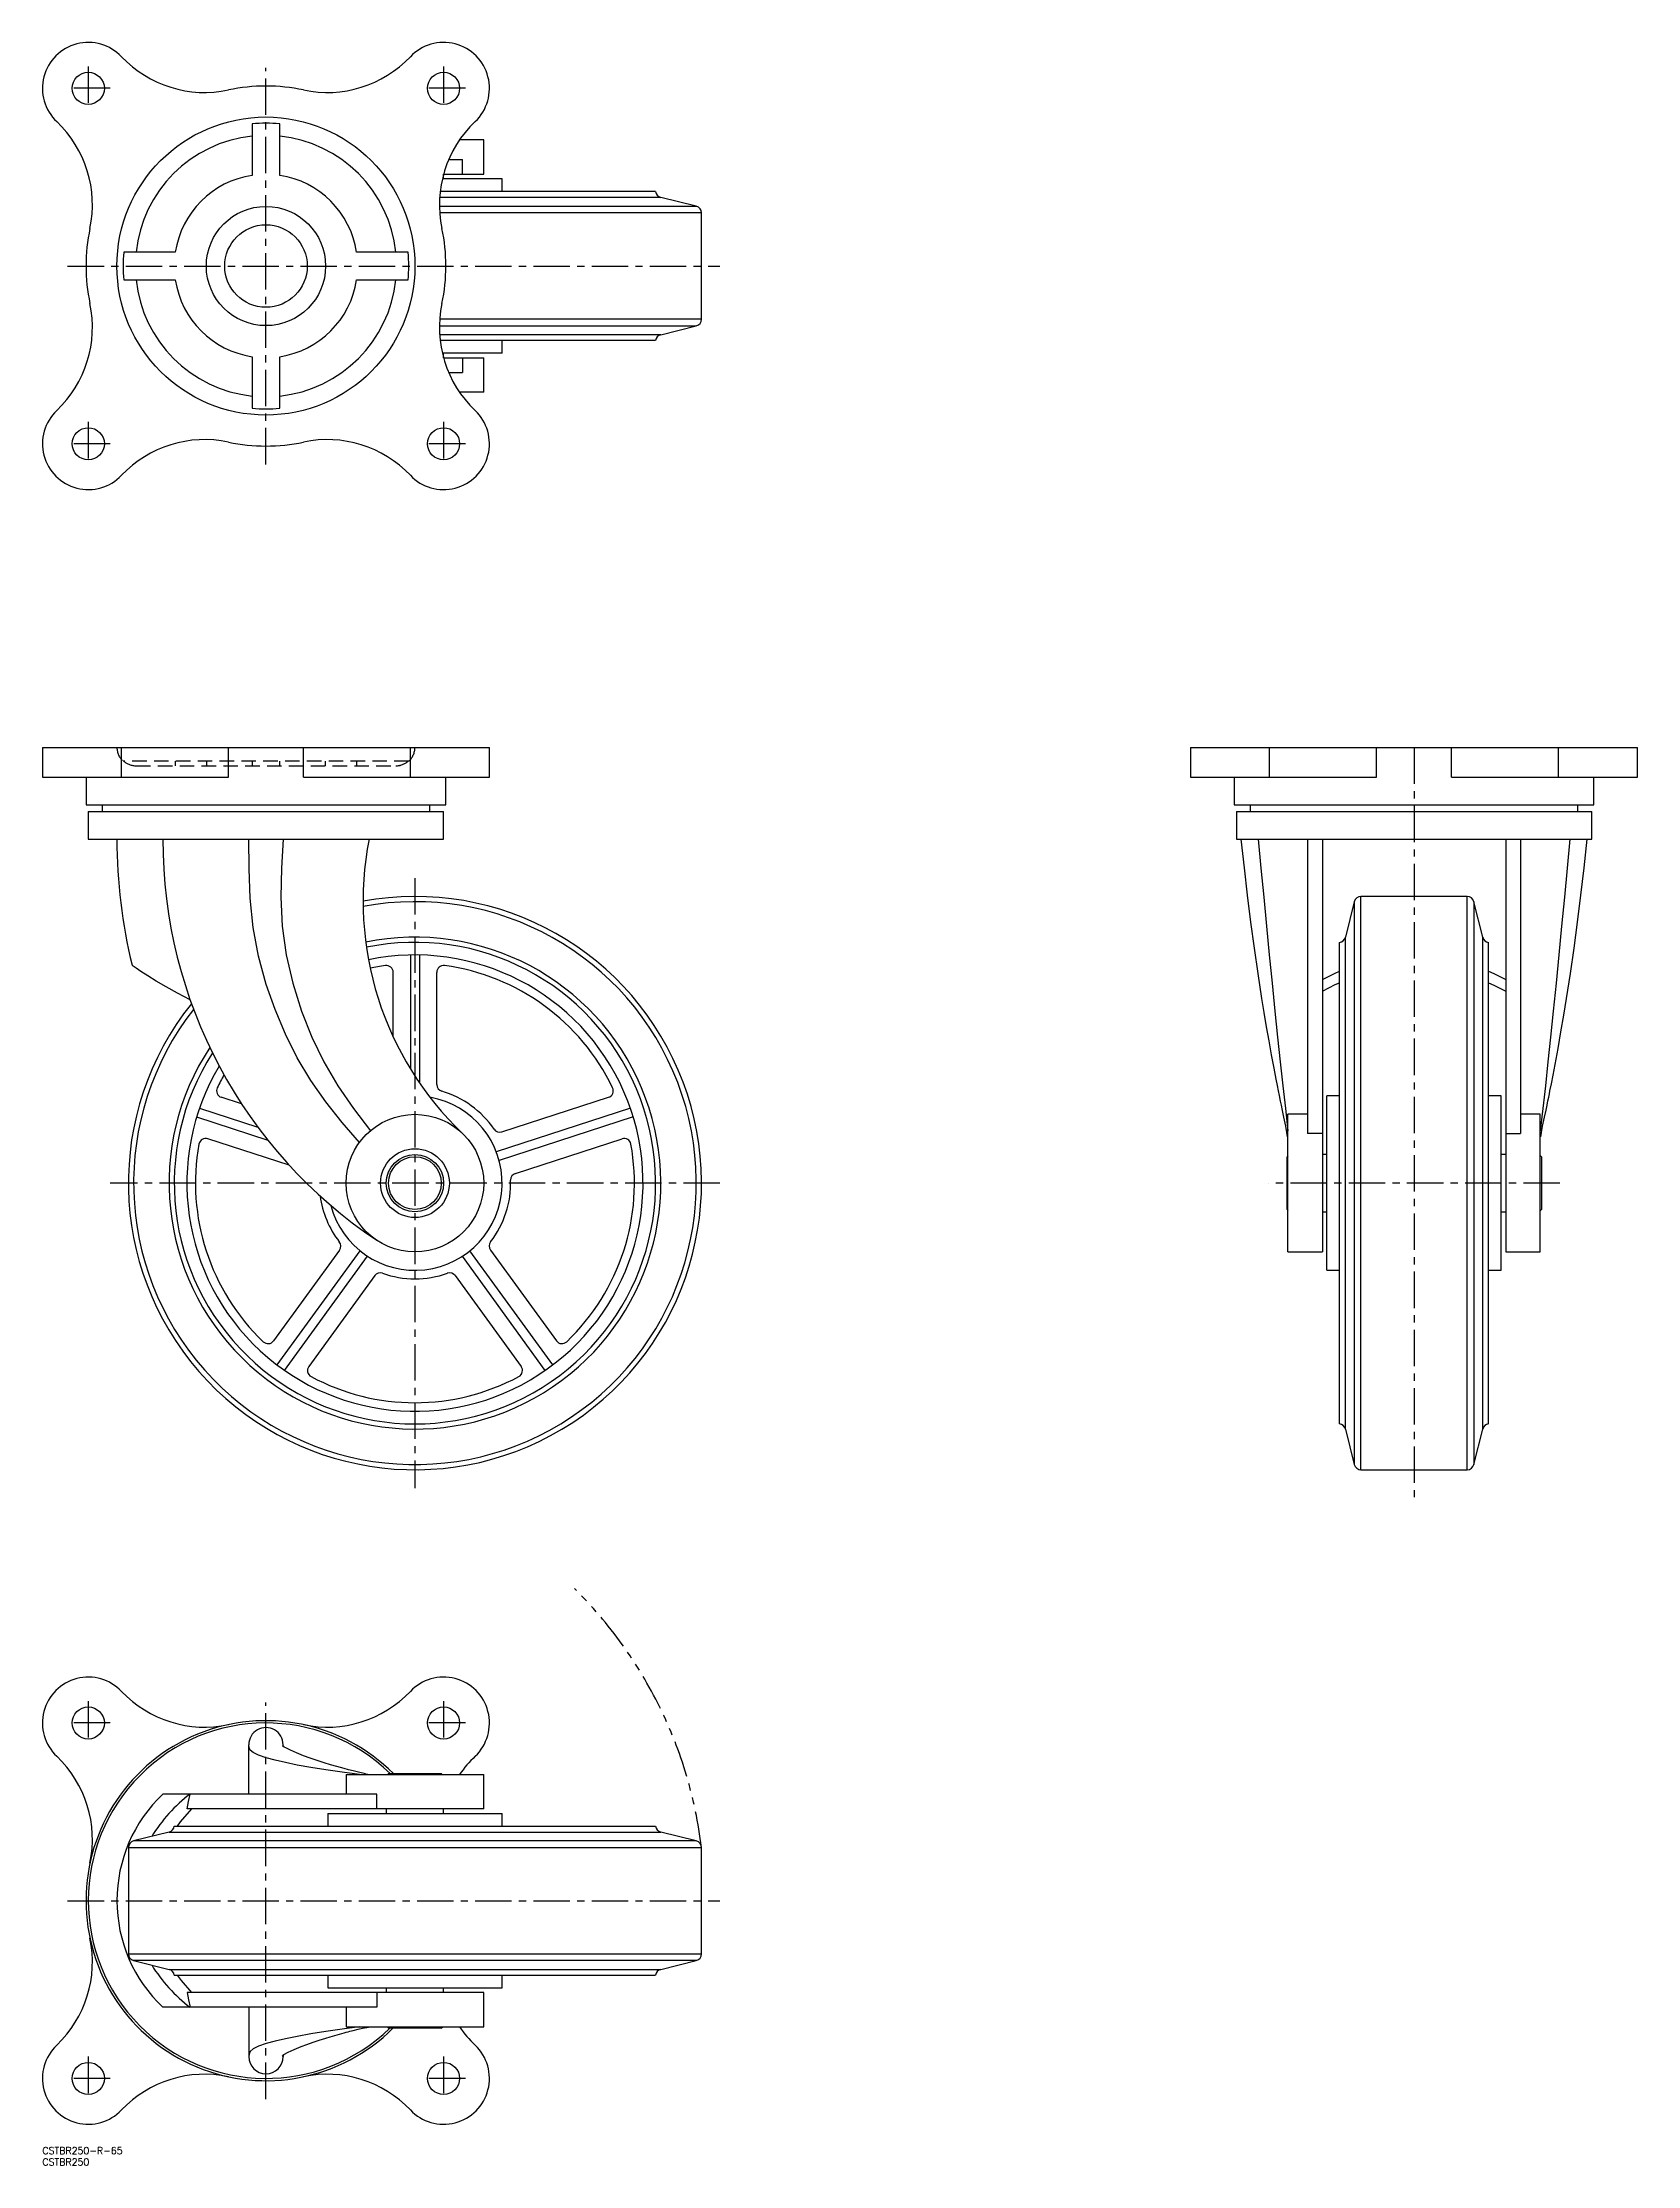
# Model space of a CAD drawing. Extents: x 0 to 696, y -8 to 918.
import ezdxf

# ---------------------------------------------------------------- set-up
doc = ezdxf.new("R2010")
doc.units = 0
doc.header["$LTSCALE"] = 0.5
for name, pattern in [('CENTER', [50.8, 31.75, -6.35, 6.35, -6.35]), ('DASHED', [19.05, 12.7, -6.35]), ('PHANTOM', [63.5, 31.75, -6.35, 6.35, -6.35, 6.35, -6.35])]:
    doc.linetypes.add(name, pattern=pattern)
for name, color, linetype in [('MSM_CENTER', 1, 'CENTER'), ('MSM_CONTINUOUS', 7, 'CONTINUOUS'), ('MSM_DASHED', 4, 'DASHED'), ('MSM_IMAGINARY', 6, 'PHANTOM'), ('MSM_PART_NUMBER', 7, 'CONTINUOUS')]:
    doc.layers.add(name, color=color, linetype=linetype)
doc.styles.get("Standard").update_dxf_attribs({"font": 'txt.shx', "height": 3, "bigfont": 'bigfont.shx'})

# ---------------------------------------------------------------- blocks, each defined once
blk = doc.blocks.new('*U2')
at = {"layer": 'MSM_PART_NUMBER'}
blk.add_text('CSTBR250-R-65', height=3, dxfattribs=at).set_placement((0, -3))
blk = doc.blocks.new('*U3')
at = {"layer": 'MSM_PART_NUMBER'}
blk.add_text('CSTBR250', height=3, dxfattribs=at).set_placement((0, -8))

msp = doc.modelspace()

# ---------------------------------------------------------------- linework, layer by layer
at = {"layer": 'MSM_CENTER'}
for p, q in [((20, 907.37), (20, 888.37)), ((175, 907.37), (175, 888.37)), ((97.5, 733.87), (97.5, 906.87)), ((29.5, 897.87), (10.5, 897.87)), ((184.5, 897.87), (165.5, 897.87)), ((11, 820.37), (295.5, 820.37)), ((20, 752.37), (20, 733.37)), ((175, 752.37), (175, 733.37)), ((29.5, 742.87), (10.5, 742.87)), ((184.5, 742.87), (165.5, 742.87)), ((598.34, 610.43), (598.34, 283.02)), ((162.5, 553.43), (162.5, 287.43)), ((295.5, 420.43), (29.5, 420.43)), ((661.94, 420.43), (534.94, 420.43)), ((20, 194.5), (20, 175.5)), ((175, 194.5), (175, 175.5)), ((97.5, 21), (97.5, 194)), ((29.5, 185), (10.5, 185)), ((184.5, 185), (165.5, 185)), ((11, 107.5), (295.5, 107.5)), ((20, 39.5), (20, 20.5)), ((175, 39.5), (175, 20.5)), ((29.5, 30), (10.5, 30)), ((184.5, 30), (165.5, 30))]:
    msp.add_line(p, q, dxfattribs=at)
at = {"layer": 'MSM_CONTINUOUS'}
for p, q in [((91.5, 882.37), (91.5, 859.92)), ((103.5, 859.92), (103.5, 882.37)), ((192.5, 875.37), (181.95, 875.37)), ((192.5, 860.37), (192.5, 875.37)), ((177.26, 866.87), (183.21, 866.87)), ((183.21, 860.37), (183.21, 866.87)), ((267.5, 852.87), (173.52, 852.87)), ((200.5, 858.37), (174.48, 858.37)), ((174.98, 860.37), (192.5, 860.37)), ((175, 858.37), (175, 860.37)), ((200.5, 852.87), (200.5, 858.37)), ((173.19, 846.44), (285.23, 846.44)), ((269.75, 850.31), (173.29, 850.31)), ((287.5, 843.53), (173.32, 843.53)), ((285.23, 846.44), (269.75, 850.31)), ((287.5, 797.21), (287.5, 843.53)), ((57.95, 826.37), (35.5, 826.37)), ((159.5, 826.37), (137.05, 826.37)), ((35.5, 814.37), (57.95, 814.37)), ((137.05, 814.37), (159.5, 814.37)), ((287.5, 797.21), (173.32, 797.21)), ((173.19, 794.3), (285.23, 794.3)), ((269.75, 790.43), (173.29, 790.43)), ((267.5, 787.87), (173.52, 787.87)), ((200.5, 782.37), (200.5, 787.87)), ((269.75, 790.43), (285.23, 794.3)), ((91.5, 780.82), (91.5, 758.37)), ((103.5, 758.37), (103.5, 780.82)), ((200.5, 782.37), (174.48, 782.37)), ((174.98, 780.37), (192.5, 780.37)), ((175, 780.37), (175, 782.37)), ((183.21, 780.37), (183.21, 773.87)), ((192.5, 765.37), (192.5, 780.37)), ((177.26, 773.87), (183.21, 773.87)), ((192.5, 765.37), (181.95, 765.37)), ((0, 610.43), (0, 597.43)), ((0, 610.43), (195, 610.43)), ((34.51, 597.43), (34.51, 610.43)), ((81.17, 597.43), (81.17, 610.43)), ((113.83, 597.43), (113.83, 610.43)), ((160.49, 597.43), (160.49, 610.43)), ((195, 597.43), (195, 610.43)), ((500.84, 610.43), (500.84, 597.43)), ((500.84, 610.43), (695.84, 610.43)), ((535.35, 597.43), (535.35, 610.43)), ((582.01, 597.43), (582.01, 610.43)), ((614.67, 597.43), (614.67, 610.43)), ((661.33, 597.43), (661.33, 610.43)), ((695.84, 597.43), (695.84, 610.43)), ((0, 597.43), (81.17, 597.43)), ((19, 597.43), (19, 585.43)), ((113.83, 597.43), (195, 597.43)), ((176, 585.43), (176, 597.43)), ((500.84, 597.43), (582.01, 597.43)), ((519.84, 597.43), (519.84, 585.43)), ((614.67, 597.43), (695.84, 597.43)), ((676.84, 585.43), (676.84, 597.43)), ((19, 585.43), (176, 585.43)), ((26, 585.43), (26, 582.43)), ((169, 582.43), (169, 585.43)), ((519.84, 585.43), (676.84, 585.43)), ((526.84, 585.43), (526.84, 582.43)), ((669.84, 582.43), (669.84, 585.43)), ((20, 582.43), (20, 570.43)), ((20, 582.43), (175, 582.43)), ((175, 570.43), (175, 582.43)), ((520.84, 582.43), (520.84, 570.43)), ((520.84, 582.43), (675.84, 582.43)), ((675.84, 570.43), (675.84, 582.43)), ((20, 570.43), (175, 570.43)), ((90.12, 557.52), (90, 570.43)), ((105, 570.43), (104.31, 557.79)), ((520.84, 570.43), (675.84, 570.43)), ((522.84, 570.43), (524.2, 557.97)), ((530.34, 570.43), (531.56, 557.79)), ((551.84, 570.43), (551.84, 442.13)), ((558.34, 570.43), (558.34, 390.43)), ((638.34, 570.43), (638.34, 390.43)), ((644.84, 570.43), (644.84, 442.13)), ((666.34, 570.43), (665.13, 557.79)), ((672.48, 557.97), (673.84, 570.43)), ((90.62, 544.67), (90.12, 557.52)), ((104.31, 557.79), (104.04, 545.16)), ((524.2, 557.97), (525.57, 545.94)), ((531.56, 557.79), (532.77, 545.16)), ((665.13, 557.79), (663.91, 545.16)), ((671.11, 545.94), (672.48, 557.97)), ((91.87, 531.94), (90.62, 544.67)), ((104.04, 545.16), (104.62, 532.56)), ((525.57, 545.94), (527, 534.28)), ((532.77, 545.16), (533.98, 532.56)), ((572.27, 543.16), (568.4, 527.68)), ((572.27, 543.16), (572.27, 297.7)), ((621.5, 545.43), (575.18, 545.43)), ((575.18, 295.43), (575.18, 545.43)), ((621.5, 295.43), (621.5, 545.43)), ((628.28, 527.68), (624.41, 543.16)), ((624.41, 543.16), (624.41, 297.7)), ((663.91, 545.16), (662.7, 532.56)), ((669.68, 534.28), (671.11, 545.94)), ((94.19, 519.38), (91.87, 531.94)), ((104.62, 532.56), (106.37, 520.02)), ((527, 534.28), (528.53, 522.88)), ((533.98, 532.56), (535.2, 520.02)), ((662.7, 532.56), (661.48, 520.02)), ((668.15, 522.88), (669.68, 534.28)), ((97.57, 507.05), (94.19, 519.38)), ((106.37, 520.02), (109.24, 507.6)), ((160.5, 519.91), (160.5, 470.26)), ((164.5, 519.91), (164.5, 464.1)), ((528.53, 522.88), (530.16, 511.8)), ((535.2, 520.02), (536.41, 507.6)), ((565.84, 315.43), (565.84, 525.43)), ((568.4, 313.18), (568.4, 527.68)), ((628.28, 313.18), (628.28, 527.68)), ((630.84, 315.43), (630.84, 525.43)), ((661.48, 520.02), (660.27, 507.6)), ((666.52, 511.8), (668.15, 522.88)), ((39.56, 515.08), (39.09, 515.43)), ((39.09, 515.43), (39.1, 515.42)), ((40.87, 514.14), (39.56, 515.08)), ((42.99, 512.69), (40.87, 514.14)), ((45.91, 510.77), (42.99, 512.69)), ((49.57, 508.5), (45.91, 510.77)), ((153, 484.21), (153, 512.33)), ((172, 463.4), (172, 512.33)), ((530.16, 511.8), (531.86, 500.91)), ((558.34, 509.19), (563.96, 512.01)), ((563.96, 512.01), (565.84, 512.82)), ((630.84, 512.83), (633.21, 511.78)), ((633.21, 511.78), (638.34, 509.19)), ((664.82, 500.91), (666.52, 511.8)), ((53.9, 505.96), (49.57, 508.5)), ((58.86, 503.24), (53.9, 505.96)), ((64.39, 500.43), (58.86, 503.24)), ((101.45, 496.09), (97.57, 507.05)), ((109.24, 507.6), (113.06, 495.39)), ((531.86, 500.91), (532.87, 494.77)), ((536.41, 507.6), (537.63, 495.39)), ((558.34, 504.19), (563.96, 507.01)), ((563.96, 507.01), (565.84, 507.82)), ((630.84, 507.83), (633.21, 506.78)), ((633.21, 506.78), (638.34, 504.19)), ((660.27, 507.6), (659.06, 495.39)), ((663.63, 493.67), (664.82, 500.91)), ((105.99, 485.4), (101.45, 496.09)), ((113.06, 495.39), (117.46, 484.15)), ((532.87, 494.77), (533.9, 488.61)), ((537.63, 495.39), (538.77, 484.15)), ((659.06, 495.39), (657.91, 484.15)), ((662.41, 486.42), (663.63, 493.67)), ((111.16, 475.06), (105.99, 485.4)), ((117.46, 484.15), (122.68, 473.28)), ((533.9, 488.61), (534.96, 482.46)), ((534.96, 482.46), (536.05, 476.34)), ((538.77, 484.15), (539.91, 473.28)), ((657.91, 484.15), (656.77, 473.28)), ((661.14, 479.18), (662.41, 486.42)), ((117.03, 465.17), (111.16, 475.06)), ((122.68, 473.28), (128.82, 462.9)), ((536.05, 476.34), (537.11, 470.56)), ((539.91, 473.28), (541.05, 462.9)), ((656.77, 473.28), (655.63, 462.9)), ((659.86, 472.12), (661.14, 479.18)), ((123.64, 455.81), (117.03, 465.17)), ((537.11, 470.56), (538.04, 465.73)), ((538.04, 465.73), (538.57, 463.04)), ((538.57, 463.04), (539.03, 460.73)), ((657.63, 460.62), (658.26, 463.76)), ((658.26, 463.76), (659, 467.58)), ((659, 467.58), (659.86, 472.12)), ((86.85, 455), (78.03, 457.86)), ((130.82, 446.87), (123.64, 455.81)), ((128.82, 462.9), (135.74, 452.97)), ((200.43, 442.74), (246.97, 457.86)), ((539.03, 460.73), (539.45, 458.65)), ((539.45, 458.65), (539.96, 456.17)), ((539.96, 456.17), (540.33, 454.37)), ((540.33, 454.37), (540.79, 452.17)), ((541.05, 462.9), (542.2, 452.97)), ((565.84, 458.43), (560.34, 458.43)), ((560.34, 382.43), (560.34, 458.43)), ((636.34, 458.43), (630.84, 458.43)), ((636.34, 382.43), (636.34, 458.43)), ((655.63, 462.9), (654.48, 452.97)), ((655.91, 452.27), (656.37, 454.46)), ((656.37, 454.46), (656.74, 456.28)), ((656.74, 456.28), (657.08, 457.9)), ((657.08, 457.9), (657.37, 459.33)), ((657.37, 459.33), (657.63, 460.62)), ((67.27, 449.27), (98.3, 439.19)), ((68.51, 453.07), (93.98, 444.8)), ((138.29, 438.15), (130.82, 446.87)), ((135.74, 452.97), (143.05, 443.27)), ((256.49, 453.07), (197.97, 434.06)), ((257.73, 449.27), (199.21, 430.25)), ((540.79, 452.17), (541.44, 449.13)), ((541.44, 449.13), (542.25, 445.28)), ((542.2, 452.97), (543.34, 443.27)), ((542.25, 445.28), (543.05, 440.6)), ((551.84, 450.43), (543.34, 450.43)), ((543.34, 390.43), (543.34, 450.43)), ((653.34, 450.43), (644.84, 450.43)), ((654.48, 452.97), (653.34, 443.27)), ((653.34, 390.43), (653.34, 450.43)), ((653.63, 440.6), (654.44, 445.33)), ((654.44, 445.33), (655.26, 449.22)), ((655.26, 449.22), (655.91, 452.27)), ((107.63, 428.27), (72.16, 439.79)), ((206.3, 424.67), (252.84, 439.79)), ((558.34, 442.13), (551.84, 442.13)), ((638.34, 442.13), (644.84, 442.13)), ((543.34, 432.33), (542.94, 431.93)), ((542.94, 408.93), (542.94, 431.93)), ((560.34, 432.93), (558.34, 432.93)), ((638.34, 432.93), (636.34, 432.93)), ((653.94, 431.93), (653.34, 432.53)), ((653.94, 431.93), (653.94, 408.93)), ((542.94, 408.93), (543.34, 408.53)), ((558.34, 407.93), (560.34, 407.93)), ((636.34, 407.93), (638.34, 407.93)), ((653.34, 408.33), (653.94, 408.93)), ((129.56, 391.25), (100.79, 351.66)), ((102.41, 341.12), (138.58, 390.9)), ((222.59, 341.12), (186.42, 390.9)), ((195.44, 391.25), (224.21, 351.66)), ((543.34, 390.43), (558.34, 390.43)), ((638.34, 390.43), (653.34, 390.43)), ((105.65, 338.77), (141.81, 388.55)), ((144.93, 380.08), (116.17, 340.49)), ((180.07, 380.08), (208.83, 340.49)), ((219.35, 338.77), (183.19, 388.55)), ((560.34, 382.43), (565.84, 382.43)), ((630.84, 382.43), (636.34, 382.43)), ((568.4, 313.18), (572.27, 297.7)), ((624.41, 297.7), (628.28, 313.18)), ((575.18, 295.43), (621.5, 295.43)), ((90, 154), (90, 175.5)), ((90.12, 174.36), (90, 175.5)), ((90.62, 173.21), (90.12, 174.36)), ((91.87, 172.07), (90.62, 173.21)), ((94.19, 170.92), (91.87, 172.07)), ((97.57, 169.78), (94.19, 170.92)), ((101.45, 168.74), (97.57, 169.78)), ((105.99, 167.7), (101.45, 168.74)), ((105, 175.5), (104.7, 174.98)), ((104.88, 174.87), (104.7, 174.98)), ((105.51, 174.51), (104.88, 174.87)), ((105, 174.8), (105, 175.5)), ((106.19, 174.14), (105.51, 174.51)), ((111.16, 166.66), (105.99, 167.7)), ((108.26, 173.12), (106.19, 174.14)), ((110.76, 172.01), (108.26, 173.12)), ((113.92, 170.73), (110.76, 172.01)), ((116.8, 169.66), (113.92, 170.73)), ((119.9, 168.59), (116.8, 169.66)), ((122.87, 167.64), (119.9, 168.59)), ((125.61, 166.81), (122.87, 167.64)), ((128.36, 166.01), (125.61, 166.81)), ((117.03, 165.62), (111.16, 166.66)), ((123.64, 164.58), (117.03, 165.62)), ((130.82, 163.54), (123.64, 164.58)), ((131.6, 165.1), (128.36, 166.01)), ((138.29, 162.5), (130.82, 163.54)), ((133.45, 164.6), (131.6, 165.1)), ((132.5, 162.5), (132.5, 154)), ((132.5, 162.5), (192.5, 162.5)), ((135.48, 164.07), (133.45, 164.6)), ((137.83, 163.48), (135.48, 164.07)), ((140.99, 162.82), (137.83, 163.48)), ((140.75, 162.86), (143.05, 162.5)), ((151, 162.9), (150.6, 162.5)), ((151, 162.9), (174, 162.9)), ((174.4, 162.5), (174, 162.9)), ((192.5, 147.5), (192.5, 162.5)), ((145.83, 154), (52.5, 154)), ((63.11, 147.5), (63.72, 150.78)), ((63.72, 150.78), (64.39, 154)), ((145.83, 147.5), (145.83, 154)), ((57.5, 140), (267.5, 140)), ((60.07, 141.88), (58.72, 140)), ((65.08, 147.5), (60.07, 141.88)), ((192.5, 147.5), (63.11, 147.5)), ((124.5, 145.5), (124.5, 140)), ((124.5, 145.5), (200.5, 145.5)), ((150, 147.5), (150, 145.5)), ((175, 145.5), (175, 147.5)), ((200.5, 140), (200.5, 145.5)), ((37.5, 130.66), (37.5, 84.34)), ((37.5, 130.66), (287.5, 130.66)), ((55.25, 137.44), (39.77, 133.57)), ((285.23, 133.57), (39.77, 133.57)), ((55.25, 137.44), (269.75, 137.44)), ((285.23, 133.57), (269.75, 137.44)), ((287.5, 84.34), (287.5, 130.66)), ((37.5, 84.34), (287.5, 84.34)), ((39.77, 81.43), (55.25, 77.56)), ((285.23, 81.43), (39.77, 81.43)), ((55.25, 77.56), (269.75, 77.56)), ((57.5, 75), (267.5, 75)), ((58.71, 75), (60.46, 72.63)), ((124.5, 75), (124.5, 69.5)), ((200.5, 69.5), (200.5, 75)), ((269.75, 77.56), (285.23, 81.43)), ((60.46, 72.63), (65.08, 67.5)), ((63.11, 67.5), (63.72, 64.22)), ((192.5, 67.5), (63.11, 67.5)), ((124.5, 69.5), (200.5, 69.5)), ((145.83, 67.5), (145.83, 61)), ((150, 69.5), (150, 67.5)), ((175, 67.5), (175, 69.5)), ((192.5, 52.5), (192.5, 67.5)), ((145.83, 61), (52.5, 61)), ((63.72, 64.22), (64.39, 61)), ((90, 61), (90, 39.5)), ((132.5, 61), (132.5, 52.5)), ((105.99, 47.3), (101.45, 46.26)), ((111.16, 48.34), (105.99, 47.3)), ((117.03, 49.38), (111.16, 48.34)), ((123.64, 50.42), (117.03, 49.38)), ((118.03, 45.77), (120.71, 46.67)), ((120.71, 46.67), (123.61, 47.59)), ((123.61, 47.59), (125.46, 48.15)), ((130.82, 51.46), (123.64, 50.42)), ((125.46, 48.15), (127.48, 48.74)), ((127.48, 48.74), (129.63, 49.35)), ((129.63, 49.35), (131.61, 49.9)), ((138.29, 52.5), (130.82, 51.46)), ((131.61, 49.9), (132.52, 50.15)), ((132.5, 52.5), (192.5, 52.5)), ((132.52, 50.15), (133.32, 50.36)), ((133.32, 50.36), (134.07, 50.56)), ((134.07, 50.56), (135.48, 50.93)), ((135.48, 50.93), (137.8, 51.52)), ((137.8, 51.52), (140.99, 52.18)), ((140.63, 52.12), (143.05, 52.5)), ((150.4, 52.5), (151, 51.9)), ((174, 51.9), (151, 51.9)), ((174, 51.9), (174.6, 52.5)), ((90.12, 40.64), (90, 39.5)), ((90.62, 41.79), (90.12, 40.64)), ((91.87, 42.93), (90.62, 41.79)), ((94.19, 44.08), (91.87, 42.93)), ((97.57, 45.22), (94.19, 44.08)), ((101.45, 46.26), (97.57, 45.22)), ((104.7, 40.02), (104.91, 40.14)), ((105, 39.5), (104.7, 40.02)), ((104.91, 40.14), (105.34, 40.39)), ((105, 40.2), (105, 39.5)), ((105.34, 40.39), (107.26, 41.4)), ((107.26, 41.4), (109.74, 42.55)), ((109.74, 42.55), (112.81, 43.84)), ((112.81, 43.84), (115.38, 44.82)), ((115.38, 44.82), (118.03, 45.77))]:
    msp.add_line(p, q, dxfattribs=at)
for centre, radius in [((20, 897.87), 7), ((175, 897.87), 7), ((97.5, 820.37), 65), ((97.5, 820.37), 26), ((97.5, 820.37), 18), ((20, 742.87), 7), ((175, 742.87), 7), ((162.5, 420.43), 30), ((162.5, 420.43), 15), ((162.5, 420.43), 12.5), ((162.5, 420.43), 11.5), ((20, 185), 7), ((175, 185), 7), ((20, 30), 7), ((175, 30), 7)]:
    msp.add_circle(centre, radius, dxfattribs=at)
for centre, radius, start, end in [((20, 897.87), 20, 43.50528, 226.49472), ((175, 897.87), 20, 313.50528, 136.49472), ((70.77, 946.06), 50, 223.50528, 282.00528), ((124.23, 946.06), 50, 257.99472, 316.49472), ((97.5, 820.37), 78.5, 77.99472, 102.00528), ((-28.19, 847.1), 50, 347.99472, 46.49472), ((97.5, 820.37), 62.29, 84.47263, 95.52737), ((223.19, 847.1), 50, 133.50528, 192.00528), ((97.5, 820.37), 57, 96.04233, 173.95767), ((97.5, 820.37), 57, 6.04233, 83.95767), ((97.5, 820.37), 40, 98.62693, 171.37307), ((97.5, 820.37), 40, 8.62693, 81.37307), ((270.48, 853.22), 3, 186.64927, 255.96376), ((284.5, 843.53), 3, 0, 75.96376), ((97.5, 820.37), 78.5, 167.99472, 192.00528), ((97.5, 820.37), 78.5, 347.99472, 12.00528), ((97.5, 820.37), 62.29, 174.47263, 185.52737), ((97.5, 820.37), 62.29, 354.47263, 5.52737), ((97.5, 820.37), 57, 186.04233, 263.95767), ((97.5, 820.37), 40, 188.62693, 261.37307), ((97.5, 820.37), 57, 276.04233, 353.95767), ((97.5, 820.37), 40, 278.62693, 351.37307), ((-28.19, 793.64), 50, 313.50528, 12.00528), ((223.19, 793.64), 50, 167.99472, 226.49472), ((284.5, 797.21), 3, 284.03624, 0), ((270.48, 787.52), 3, 104.03624, 173.35073), ((20, 742.87), 20, 133.50528, 316.49472), ((97.5, 820.37), 62.29, 264.47263, 275.52737), ((175, 742.87), 20, 223.50528, 46.49472), ((70.77, 694.68), 50, 77.99472, 136.49472), ((97.5, 820.37), 78.5, 257.99472, 282.00528), ((124.23, 694.68), 50, 43.50528, 102.00528), ((262.39, 570.08), 229.89, 179.91366, 193.75292), ((262.5, 570.1), 210, 179.909, 236.25113), ((279.87, 543.41), 140, 168.87311, 226.33808), ((162.5, 420.43), 125, 141.24729, 100.43112), ((162.5, 420.43), 122.73, 141.88692, 100.61704), ((575.18, 542.43), 3, 90, 165.96376), ((621.5, 542.43), 3, 14.03624, 90), ((162.5, 420.43), 107.25, 146.54339, 101.55423), ((162.5, 420.43), 105, 147.27431, 101.63467), ((162.5, 420.43), 99.5, 149.13111, 101.75843), ((565.49, 528.41), 3, 276.64927, 345.96376), ((631.19, 528.41), 3, 194.03624, 263.35073), ((162.5, 420.43), 95.75, 97.74537, 101.77675), ((150, 512.33), 3, 0, 97.74537), ((175, 512.33), 3, 82.25463, 180), ((162.5, 420.43), 95.75, 25.74537, 82.25463), ((162.5, 420.43), 95.75, 150.46347, 154.25463), ((175, 463.4), 3, 180, 253.7798), ((78.96, 460.72), 3, 154.25463, 252), ((162.5, 420.43), 38, 194.81617, 80.07679), ((162.5, 420.43), 41.75, 34.2202, 73.7798), ((246.04, 460.72), 3, 288, 25.74537), ((162.5, 420.43), 95.75, 169.74537, 226.25463), ((71.23, 436.94), 3, 72, 169.74537), ((199.5, 445.6), 3, 214.2202, 288), ((162.5, 420.43), 95.75, 313.74537, 10.25463), ((253.77, 436.94), 3, 10.25463, 108), ((162.5, 420.43), 41.75, 322.2202, 1.7798), ((207.23, 421.82), 3, 108, 181.7798), ((162.5, 420.43), 41.75, 187.7397, 217.7798), ((127.13, 393.01), 3, 324, 37.7798), ((197.87, 393.01), 3, 142.2202, 216), ((147.36, 378.32), 3, 70.2202, 144), ((162.5, 420.43), 41.75, 250.2202, 289.7798), ((177.64, 378.32), 3, 36, 109.7798), ((98.37, 353.42), 3, 226.25463, 324), ((226.63, 353.42), 3, 216, 313.74537), ((118.59, 338.73), 3, 144, 241.74537), ((162.5, 420.43), 95.75, 241.74537, 298.25463), ((206.41, 338.73), 3, 298.25463, 36), ((565.49, 312.45), 3, 14.03624, 83.35073), ((631.19, 312.45), 3, 96.64927, 165.96376), ((575.18, 298.43), 3, 194.03624, 270), ((621.5, 298.43), 3, 270, 345.96376), ((20, 185), 20, 43.50528, 226.49472), ((175, 185), 20, 313.50528, 136.49472), ((70.77, 233.19), 50, 223.50528, 282.00528), ((124.23, 233.19), 50, 257.99472, 316.49472), ((97.5, 107.5), 78.5, 44.89162, 314.90772), ((97.5, 107.5), 77.5, 45.63293, 314.16113), ((97.5, 175.5), 7.5, 0, 180.00002), ((-28.19, 134.23), 50, 347.99472, 46.49472), ((223.19, 134.23), 50, 133.50528, 145.56748), ((96.56, 107.5), 64.06, 133.45419, 226.54581), ((106.01, 99.49), 68.58, 127.36223, 148.28688), ((54.52, 140.35), 3, 284.03624, 353.35073), ((270.48, 140.35), 3, 186.64927, 255.96376), ((40.5, 130.66), 3, 104.03624, 180), ((284.5, 130.66), 3, 0, 75.96376), ((-28.19, 80.77), 50, 313.50528, 12.00528), ((40.5, 84.34), 3, 180, 255.96376), ((284.5, 84.34), 3, 284.03624, 0), ((105.98, 115.48), 68.54, 211.70701, 232.64199), ((54.52, 74.65), 3, 6.64927, 75.96376), ((270.48, 74.65), 3, 104.03624, 173.35073), ((223.19, 80.77), 50, 214.43252, 226.49472), ((20, 30), 20, 133.50528, 316.49472), ((97.5, 39.5), 7.5, 180, 359.99998), ((175, 30), 20, 223.50528, 46.49472), ((70.77, -18.19), 50, 77.99472, 136.49472), ((124.23, -18.19), 50, 43.50528, 102.00528)]:
    msp.add_arc(centre, radius, start, end, dxfattribs=at)
at = {"layer": 'MSM_DASHED'}
for p, q in [((159.79, 604.43), (35.21, 604.43)), ((40.82, 602.43), (154.18, 602.43)), ((57.95, 604.43), (57.95, 602.43)), ((71.5, 604.43), (71.5, 602.43)), ((91.5, 604.43), (91.5, 602.43)), ((103.5, 602.43), (103.5, 604.43)), ((123.5, 602.43), (123.5, 604.43)), ((137.05, 604.43), (137.05, 602.43))]:
    msp.add_line(p, q, dxfattribs=at)
for centre, radius, start, end in [((40.5, 610.43), 8, 180, 228.59038), ((40.81, 610.49), 8.06, 228.74897, 270.03415), ((40.81, 610.49), 8.06, 228.75312, 270.03), ((154.19, 610.49), 8.07, 269.98334, 311.23355), ((154.19, 610.49), 8.06, 269.97361, 311.24327), ((154.5, 610.43), 8, 311.40962, 0)]:
    msp.add_arc(centre, radius, start, end, dxfattribs=at)
at = {"layer": 'MSM_IMAGINARY'}
msp.add_arc((97.5, 107.5), 191.41, 6.94908, 45.34504, dxfattribs=at)

# ---------------------------------------------------------------- block references
at = {"layer": 'MSM_CONTINUOUS'}
for name in ['*U2', '*U3']:
    msp.add_blockref(name, (0, 0), dxfattribs=at)

doc.saveas('drawing.dxf')
